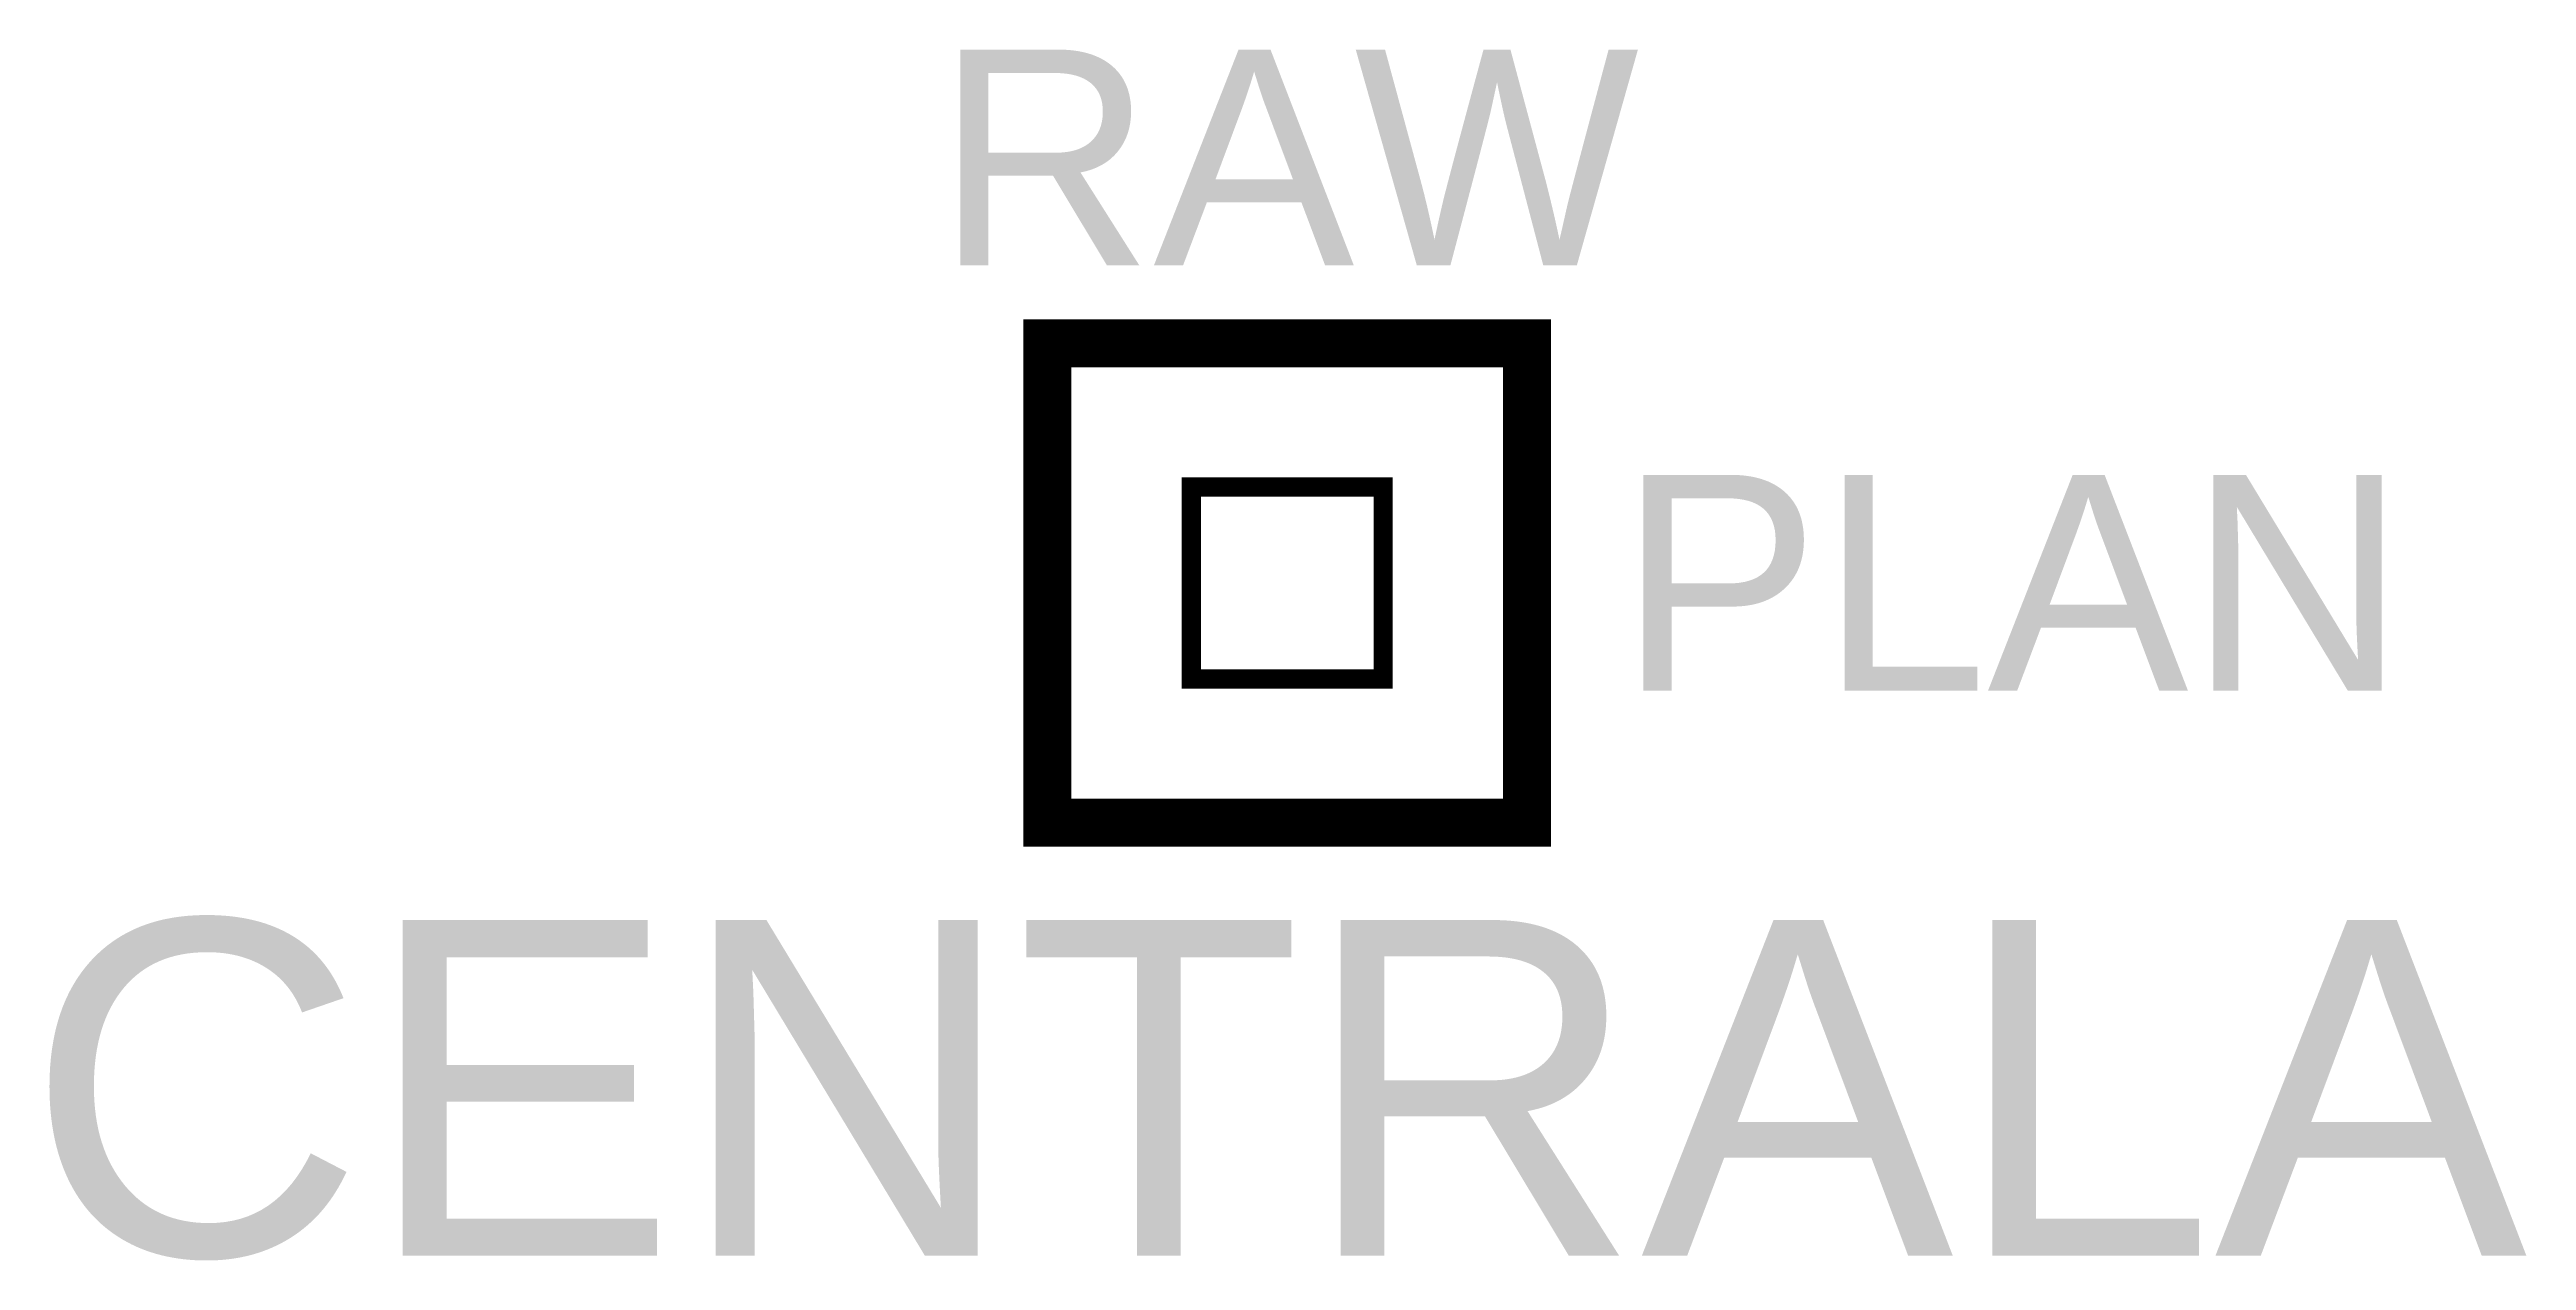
# Model space of a CAD drawing. Header units: millimetres. Extents: x -1032 to 1033, y -565 to 445.
import ezdxf
from ezdxf.enums import TextEntityAlignment as Align

# ---------------------------------------------------------------- set-up
doc = ezdxf.new("R2010")
doc.units = ezdxf.units.MM
doc.header["$LTSCALE"] = 0.25
doc.header["$PDMODE"] = 1
doc.styles.add('opis_czujki', font='arial.ttf')
doc.styles.add('opis_czujki_2', font='arial.ttf')
doc.styles.get("Standard").update_dxf_attribs({"font": 'PM_SMPLX.shx'})

msp = doc.modelspace()

# ---------------------------------------------------------------- linework, layer by layer
at = {"color": 0, "lineweight": 40}
for p, q in [((-200, -200), (-200, 200)), ((-200, 200), (200, 200)), ((200, 200), (200, -200)), ((200, -200), (-200, -200))]:
    msp.add_line(p, q, dxfattribs=at)
at = {"color": 0, "lineweight": 40, "const_width": 40}
msp.add_lwpolyline([(-200, -200), (-200, 200), (200, 200), (200, -200)], close=True, dxfattribs=at)
at = {"color": 0, "lineweight": 20, "const_width": 16}
msp.add_lwpolyline([(-80, -80), (80, -80), (80, 80), (-80, 80)], close=True, dxfattribs=at)
at = {"color": 6}
for p in [(200, 400), (-89.4, 227)]:
    msp.add_point(p, dxfattribs=at)

# ---------------------------------------------------------------- texts
at = {"color": 0, "lineweight": -2}
msp.add_text('RobMac', height=0.00375, dxfattribs=at).set_placement((-200, -200))
msp.add_text('RobMac', height=0.00375, dxfattribs=at).set_placement((-200, -200))
for tag, text, height, style, flags, p in [('RAW', 'XX', 180, 'opis_czujki_2', 9, (0, 354.9)), ('CENTRALA', 'xx', 280, 'opis_czujki', 8, (-9, -421.1))]:
    msp.add_attdef(tag, text=text, height=height, dxfattribs=dict(style=style, flags=flags)).set_placement(p, align=Align.MIDDLE_CENTER)
at = {"style": 'opis_czujki_2', "flags": 9}
msp.add_attdef('PLAN', (276.4, -89.8), 'xx', height=180, dxfattribs=at)

doc.saveas('drawing.dxf')
